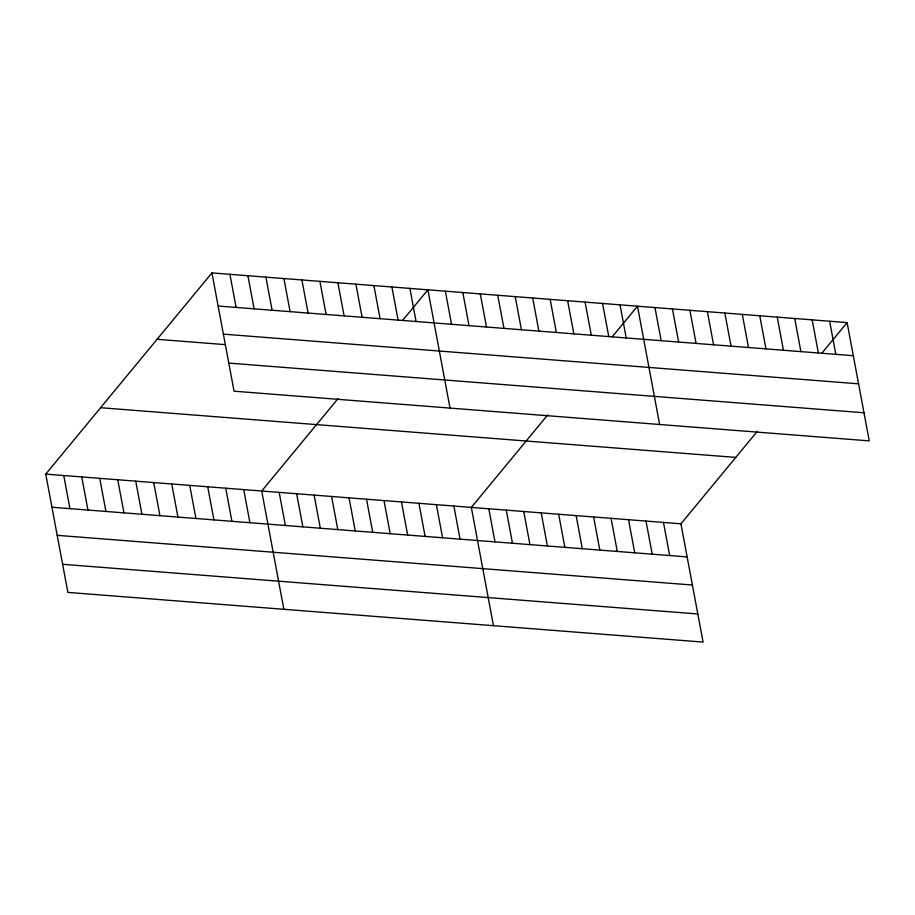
<?xml version="1.0" encoding="UTF-8"?>
<svg xmlns="http://www.w3.org/2000/svg" width="915" height="915" viewBox="0 0 915 915"><rect width="100%" height="100%" fill="white"/><g stroke="black" fill="none" stroke-linecap="round" stroke-linejoin="round"><path stroke-width="1.37" d="M757.3 431.354L680.943 523.803L703.075 642.09L67.882 592.394L45.75 474.119L211.925 272.91L847.118 322.606L869.25 440.881L234.057 391.197L211.925 272.91M338.081 398.551L261.713 491.012L283.856 609.287M402.646 320.376L427.888 289.803L450.02 408.09M547.685 414.953L471.328 507.402L493.459 625.688M612.261 336.766L637.503 306.205L659.635 424.491M821.876 353.167L847.118 322.606M218.125 306.022L853.306 355.718M223.374 334.135L858.567 383.82M157.083 339.305L224.918 344.612M228.796 363.095L863.989 412.779M100.581 407.713L735.774 457.409M45.75 474.119L680.943 523.803M51.949 507.23L687.142 556.915M57.21 535.332L692.403 585.028M62.632 564.292L697.813 613.976M829.642 321.234L835.841 354.357M812.177 319.873L818.376 352.984M794.712 318.5L800.911 351.623M777.247 317.139L783.434 350.251M759.77 315.778L765.969 348.89M742.305 314.405L748.504 347.517M724.84 313.044L731.039 346.156M707.375 311.672L713.574 344.783M689.899 310.311L696.098 343.422M672.433 308.938L678.633 342.05M654.968 307.577L661.168 340.689M663.478 522.442L669.666 555.554M620.038 304.844L626.226 337.955M646.001 521.07L652.201 554.181M602.562 303.471L608.761 336.583M628.536 519.709L634.736 552.82M585.097 302.11L591.296 335.222M611.071 518.336L617.27 551.448M567.632 300.738L573.831 333.849M593.606 516.975L599.805 550.087M550.167 299.377L556.354 332.488M576.13 515.603L582.329 548.726M532.69 298.004L538.889 331.116M558.665 514.241L564.864 547.353M515.225 296.643L521.424 329.755M541.2 512.869L547.399 545.992M497.76 295.271L503.959 328.394M523.735 511.508L529.934 544.619M480.295 293.909L486.483 327.021M506.269 510.135L512.457 543.258M462.818 292.537L469.018 325.66M488.793 508.774L494.992 541.886M445.353 291.176L451.553 324.287M453.863 506.041L460.062 539.152M409.886 288.397L416.085 321.52M436.398 504.668L442.585 537.791M391.894 286.99L398.094 320.101M418.921 503.307L425.12 536.419M373.892 285.583L380.091 318.695M401.456 501.946L407.655 535.058M355.901 284.176L362.1 317.288M383.991 500.574L390.19 533.685M337.898 282.769L344.097 315.881M366.526 499.213L372.714 532.324M319.907 281.363L326.106 314.474M349.05 497.84L355.249 530.952M301.904 279.956L308.103 313.067M331.585 496.479L337.784 529.591M283.913 278.549L290.112 311.66M314.12 495.107L320.319 528.218M265.91 277.142L272.11 310.254M296.654 493.745L302.854 526.857M247.919 275.724L254.118 308.847M279.178 492.373L285.377 525.485M229.917 274.317L236.116 307.44M243.722 489.605L249.921 522.717M225.719 488.198L231.918 521.31M207.728 486.78L213.916 519.903M189.725 485.373L195.924 518.496M171.734 483.966L177.922 517.078M153.731 482.56L159.931 515.671M135.74 481.153L141.928 514.264M117.738 479.746L123.937 512.857M99.746 478.339L105.934 511.451M81.744 476.932L87.943 510.044M63.753 475.526L69.94 508.637"/></g></svg>
